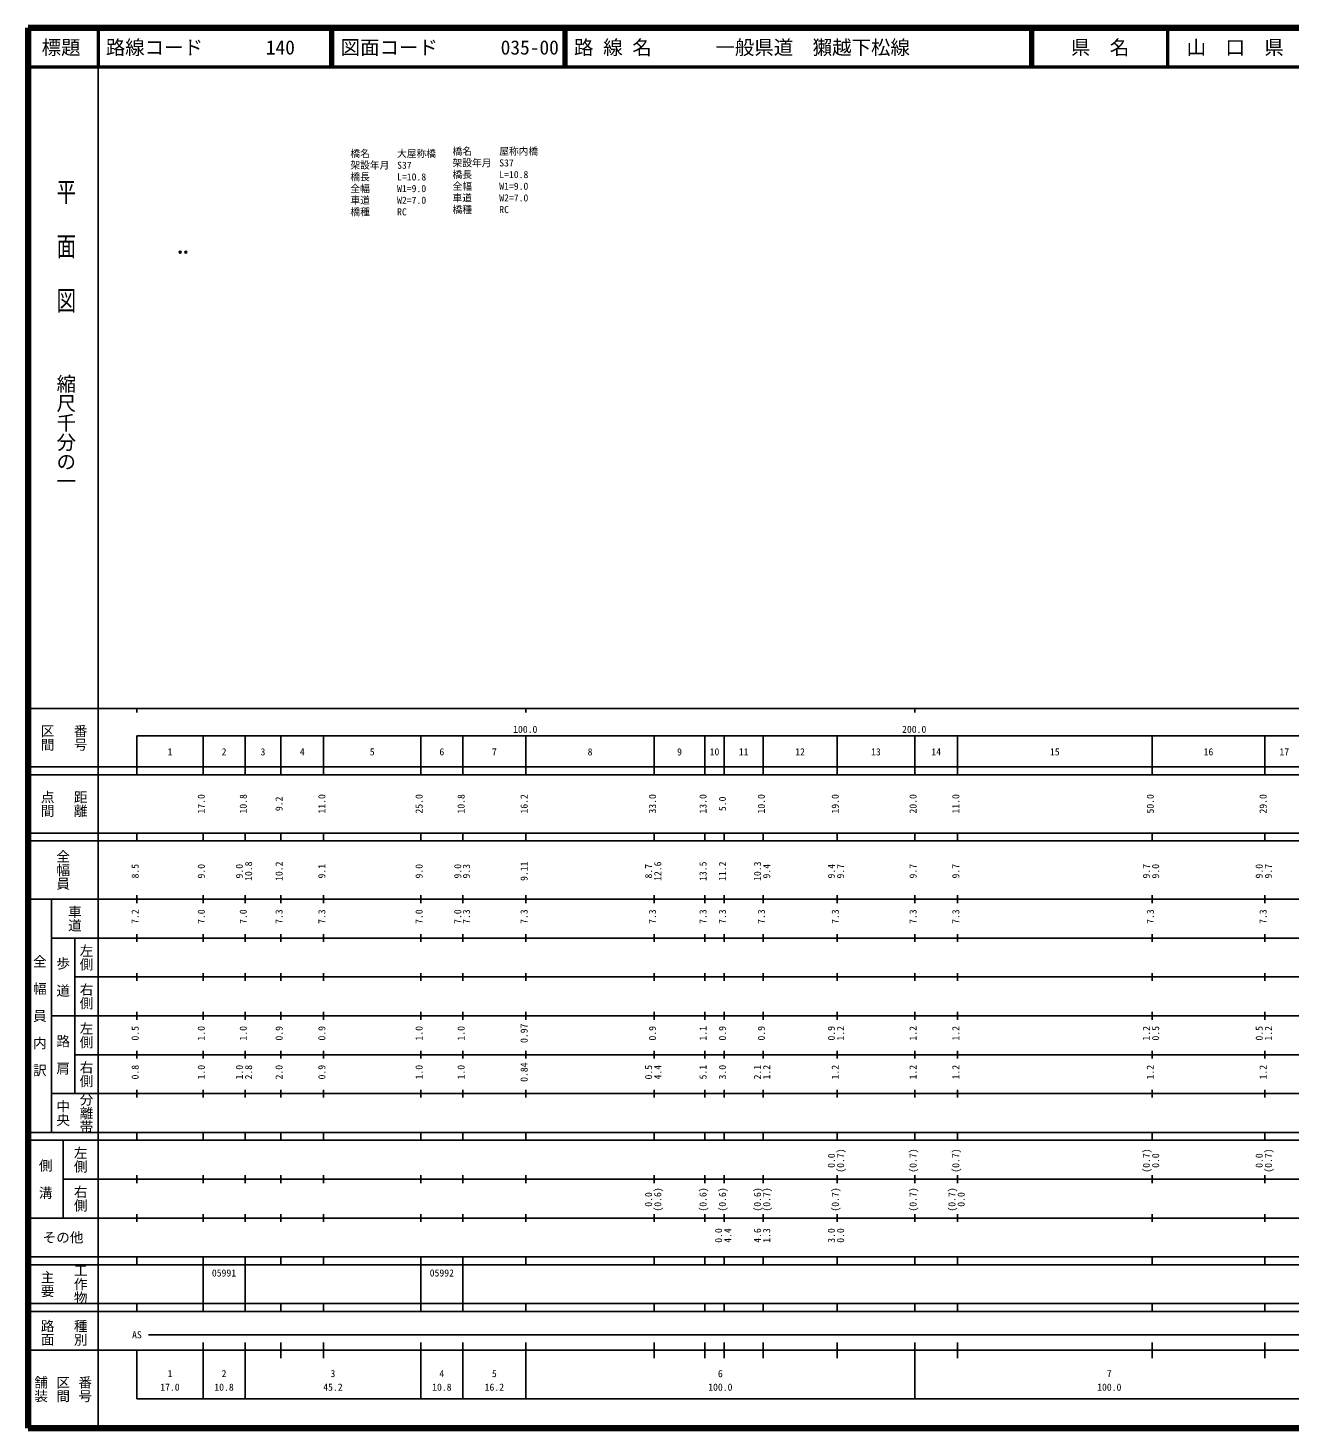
# Model space of a CAD drawing. Units: millimetres on the paper, with parts at other scales. Extents: x 40 to 680, y 20 to 380.
# Drawn here: x 40 to 364.5, y 20 to 380 of the extents above; entities that cross this region are included whole.
import ezdxf
from ezdxf.enums import TextEntityAlignment as Align

# ---------------------------------------------------------------- set-up
doc = ezdxf.new("R2010")
doc.units = ezdxf.units.MM
doc.header["$PDMODE"] = 32
doc.header["$PDSIZE"] = 0.5
for name, color, linetype in [('M-OTRS', 6, 'Continuous'), ('M-STR-HTXT', 7, 'Continuous'), ('M-TTL-TXT', 7, 'Continuous')]:
    doc.layers.add(name, color=color, linetype=linetype)
for name, color, linetype, lineweight in [('M-TTL', 2, 'Continuous', 140), ('M-TTL-BAND', 7, 'Continuous', 25), ('M-TTL-LINE', 7, 'Continuous', 50)]:
    doc.layers.add(name, color=color, linetype=linetype, lineweight=lineweight)
doc.styles.add('@ＭＳ ゴシック', font='')
doc.styles.add('ＭＳ ゴシック', font='')
doc.styles.get('@ＭＳ ゴシック').set_extended_font_data('@MS Gothic')
doc.styles.get('ＭＳ ゴシック').set_extended_font_data('MS Gothic')

msp = doc.modelspace()

# ---------------------------------------------------------------- linework, layer by layer
at = {"layer": 'M-OTRS'}
for p in [(79.153, 322.362), (80.554, 322.362)]:
    msp.add_point(p, dxfattribs=at)
at = {"layer": 'M-TTL'}
for p, q in [((40, 380), (40, 20)), ((680, 380), (40, 380)), ((40, 20), (680, 20))]:
    msp.add_line(p, q, dxfattribs=at)
at = {"layer": 'M-TTL-BAND'}
for p, q in [((58, 370), (58, 20)), ((40, 205), (579, 205)), ((68, 205), (68, 204)), ((168, 205), (168, 204)), ((268, 205), (268, 204)), ((68, 198), (579, 198)), ((68, 198), (68, 188)), ((85, 188), (85, 198)), ((95.8, 188), (95.8, 198)), ((105, 188), (105, 198)), ((116, 188), (116, 198)), ((141, 188), (141, 198)), ((151.8, 188), (151.8, 198)), ((168, 188), (168, 198)), ((201, 188), (201, 198)), ((214, 188), (214, 198)), ((219, 188), (219, 198)), ((229, 188), (229, 198)), ((248, 188), (248, 198)), ((268, 188), (268, 198)), ((279, 188), (279, 198)), ((329, 188), (329, 198)), ((358, 188), (358, 198)), ((40, 190), (579, 190)), ((40, 188), (579, 188)), ((40, 173), (579, 173)), ((68, 171), (68, 173)), ((85, 171), (85, 173)), ((95.8, 171), (95.8, 173)), ((105, 171), (105, 173)), ((116, 171), (116, 173)), ((141, 171), (141, 173)), ((151.8, 171), (151.8, 173)), ((168, 171), (168, 173)), ((201, 171), (201, 173)), ((214, 171), (214, 173)), ((219, 171), (219, 173)), ((229, 171), (229, 173)), ((248, 171), (248, 173)), ((268, 171), (268, 173)), ((279, 171), (279, 173)), ((329, 171), (329, 173)), ((358, 171), (358, 173)), ((40, 171), (579, 171)), ((40, 156), (579, 156)), ((46, 96), (46, 156)), ((68, 155), (68, 157)), ((85, 155), (85, 157)), ((95.8, 155), (95.8, 157)), ((105, 155), (105, 157)), ((116, 155), (116, 157)), ((141, 155), (141, 157)), ((151.8, 155), (151.8, 157)), ((168, 155), (168, 157)), ((201, 155), (201, 157)), ((214, 155), (214, 157)), ((219, 155), (219, 157)), ((229, 155), (229, 157)), ((248, 155), (248, 157)), ((268, 155), (268, 157)), ((279, 155), (279, 157)), ((329, 155), (329, 157)), ((358, 155), (358, 157)), ((46, 146), (579, 146)), ((52, 146), (52, 106)), ((68, 145), (68, 147)), ((85, 145), (85, 147)), ((95.8, 145), (95.8, 147)), ((105, 145), (105, 147)), ((116, 145), (116, 147)), ((141, 145), (141, 147)), ((151.8, 145), (151.8, 147)), ((168, 145), (168, 147)), ((201, 145), (201, 147)), ((214, 145), (214, 147)), ((219, 145), (219, 147)), ((229, 145), (229, 147)), ((248, 145), (248, 147)), ((268, 145), (268, 147)), ((279, 145), (279, 147)), ((329, 145), (329, 147)), ((358, 145), (358, 147)), ((68, 135), (68, 137)), ((85, 135), (85, 137)), ((95.8, 135), (95.8, 137)), ((105, 135), (105, 137)), ((116, 135), (116, 137)), ((141, 135), (141, 137)), ((151.8, 135), (151.8, 137)), ((168, 135), (168, 137)), ((201, 135), (201, 137)), ((214, 135), (214, 137)), ((219, 135), (219, 137)), ((229, 135), (229, 137)), ((248, 135), (248, 137)), ((268, 135), (268, 137)), ((279, 135), (279, 137)), ((329, 135), (329, 137)), ((358, 135), (358, 137)), ((52, 136), (579, 136)), ((46, 126), (579, 126)), ((68, 125), (68, 127)), ((85, 125), (85, 127)), ((95.8, 125), (95.8, 127)), ((105, 125), (105, 127)), ((116, 125), (116, 127)), ((141, 125), (141, 127)), ((151.8, 125), (151.8, 127)), ((168, 125), (168, 127)), ((201, 125), (201, 127)), ((214, 125), (214, 127)), ((219, 125), (219, 127)), ((229, 125), (229, 127)), ((248, 125), (248, 127)), ((268, 125), (268, 127)), ((279, 125), (279, 127)), ((329, 125), (329, 127)), ((358, 125), (358, 127)), ((52, 116), (579, 116)), ((68, 115), (68, 117)), ((85, 115), (85, 117)), ((95.8, 115), (95.8, 117)), ((105, 115), (105, 117)), ((116, 115), (116, 117)), ((141, 115), (141, 117)), ((151.8, 115), (151.8, 117)), ((168, 115), (168, 117)), ((201, 115), (201, 117)), ((214, 115), (214, 117)), ((219, 115), (219, 117)), ((229, 115), (229, 117)), ((248, 115), (248, 117)), ((268, 115), (268, 117)), ((279, 115), (279, 117)), ((329, 115), (329, 117)), ((358, 115), (358, 117)), ((46, 106), (579, 106)), ((68, 105), (68, 107)), ((85, 105), (85, 107)), ((95.8, 105), (95.8, 107)), ((105, 105), (105, 107)), ((116, 105), (116, 107)), ((141, 105), (141, 107)), ((151.8, 105), (151.8, 107)), ((168, 105), (168, 107)), ((201, 105), (201, 107)), ((214, 105), (214, 107)), ((219, 105), (219, 107)), ((229, 105), (229, 107)), ((248, 105), (248, 107)), ((268, 105), (268, 107)), ((279, 105), (279, 107)), ((329, 105), (329, 107)), ((358, 105), (358, 107)), ((40, 96), (579, 96)), ((40, 94), (579, 94)), ((49, 94), (49, 74)), ((68, 94), (68, 96)), ((85, 94), (85, 96)), ((95.8, 94), (95.8, 96)), ((105, 94), (105, 96)), ((116, 94), (116, 96)), ((141, 94), (141, 96)), ((151.8, 94), (151.8, 96)), ((168, 94), (168, 96)), ((201, 94), (201, 96)), ((214, 94), (214, 96)), ((219, 94), (219, 96)), ((229, 94), (229, 96)), ((248, 94), (248, 96)), ((268, 94), (268, 96)), ((279, 94), (279, 96)), ((329, 94), (329, 96)), ((358, 94), (358, 96)), ((49, 84), (579, 84)), ((68, 83), (68, 85)), ((85, 83), (85, 85)), ((95.8, 83), (95.8, 85)), ((105, 83), (105, 85)), ((116, 83), (116, 85)), ((141, 83), (141, 85)), ((151.8, 83), (151.8, 85)), ((168, 83), (168, 85)), ((201, 83), (201, 85)), ((214, 83), (214, 85)), ((219, 83), (219, 85)), ((229, 83), (229, 85)), ((248, 83), (248, 85)), ((268, 83), (268, 85)), ((279, 83), (279, 85)), ((329, 83), (329, 85)), ((358, 83), (358, 85)), ((40, 74), (579, 74)), ((68, 73), (68, 75)), ((85, 73), (85, 75)), ((95.8, 73), (95.8, 75)), ((105, 73), (105, 75)), ((116, 73), (116, 75)), ((141, 73), (141, 75)), ((151.8, 73), (151.8, 75)), ((168, 73), (168, 75)), ((201, 73), (201, 75)), ((214, 73), (214, 75)), ((219, 73), (219, 75)), ((229, 73), (229, 75)), ((248, 73), (248, 75)), ((268, 73), (268, 75)), ((279, 73), (279, 75)), ((329, 73), (329, 75)), ((358, 73), (358, 75)), ((40, 64), (579, 64)), ((40, 62), (579, 62)), ((68, 62), (68, 64)), ((85, 62), (85, 64)), ((85, 52), (85, 62)), ((95.8, 62), (95.8, 64)), ((95.8, 52), (95.8, 62)), ((105, 62), (105, 64)), ((116, 62), (116, 64)), ((141, 62), (141, 64)), ((141, 52), (141, 62)), ((151.8, 62), (151.8, 64)), ((151.8, 52), (151.8, 62)), ((168, 62), (168, 64)), ((201, 62), (201, 64)), ((214, 62), (214, 64)), ((219, 62), (219, 64)), ((229, 62), (229, 64)), ((248, 62), (248, 64)), ((268, 62), (268, 64)), ((279, 62), (279, 64)), ((329, 62), (329, 64)), ((358, 62), (358, 64)), ((40, 52), (579, 52)), ((68, 50), (68, 52)), ((85, 50), (85, 52)), ((95.8, 50), (95.8, 52)), ((105, 50), (105, 52)), ((116, 50), (116, 52)), ((141, 50), (141, 52)), ((151.8, 50), (151.8, 52)), ((168, 50), (168, 52)), ((201, 50), (201, 52)), ((214, 50), (214, 52)), ((219, 50), (219, 52)), ((229, 50), (229, 52)), ((248, 50), (248, 52)), ((268, 50), (268, 52)), ((279, 50), (279, 52)), ((329, 50), (329, 52)), ((358, 50), (358, 52)), ((40, 50), (579, 50)), ((71, 44), (565, 44)), ((40, 40), (579, 40)), ((68, 40), (68, 27.5)), ((85, 27.5), (85, 42)), ((95.8, 27.5), (95.8, 42)), ((105, 38), (105, 42)), ((116, 38), (116, 42)), ((141, 27.5), (141, 42)), ((151.8, 27.5), (151.8, 42)), ((168, 27.5), (168, 42)), ((201, 38), (201, 42)), ((214, 38), (214, 42)), ((219, 38), (219, 42)), ((229, 38), (229, 42)), ((248, 38), (248, 42)), ((268, 27.5), (268, 42)), ((279, 38), (279, 42)), ((329, 38), (329, 42)), ((358, 38), (358, 42)), ((68, 27.5), (579, 27.5))]:
    msp.add_line(p, q, dxfattribs=at)
at = {"layer": 'M-TTL-LINE'}
for p, q in [((58, 380), (58, 370)), ((117.75, 380), (117.75, 370)), ((118.25, 380), (118.25, 370)), ((177.75, 380), (177.75, 370)), ((178.25, 380), (178.25, 370)), ((297.75, 380), (297.75, 370)), ((298.25, 380), (298.25, 370)), ((333, 380), (333, 370)), ((40, 370), (680, 370))]:
    msp.add_line(p, q, dxfattribs=at)

# ---------------------------------------------------------------- texts
at = {"layer": 'M-STR-HTXT', "style": 'ＭＳ ゴシック'}
for s, p in [('橋名', (149.156, 346.847)), ('屋称内橋', (161.156, 346.847)), ('橋名', (122.89, 346.247)), ('架設年月', (122.89, 343.247)), ('大屋称橋', (134.89, 346.247)), ('S37', (134.89, 343.247)), ('架設年月', (149.156, 343.847)), ('S37', (161.156, 343.847)), ('橋長', (122.89, 340.247)), ('L=10.8', (134.89, 340.247)), ('橋長', (149.156, 340.847)), ('L=10.8', (161.156, 340.847)), ('全幅', (122.89, 337.247)), ('W1=9.0', (134.89, 337.247)), ('全幅', (149.156, 337.847)), ('W1=9.0', (161.156, 337.847)), ('車道', (122.89, 334.247)), ('W2=7.0', (134.89, 334.247)), ('車道', (149.156, 334.847)), ('W2=7.0', (161.156, 334.847)), ('橋種', (122.89, 331.247)), ('RC', (134.89, 331.247)), ('橋種', (149.156, 331.847)), ('RC', (161.156, 331.847))]:
    msp.add_text(s, height=1.833, dxfattribs=at).set_placement(p, align=Align.BOTTOM_LEFT)
at = {"layer": 'M-TTL-BAND', "style": '@ＭＳ ゴシック', "width": 1.4}
msp.add_text('平  面  図', height=3.666, rotation=270, dxfattribs=at).set_placement((49.777, 306.475), align=Align.MIDDLE_RIGHT)
at = {"layer": 'M-TTL-BAND', "style": '@ＭＳ ゴシック'}
msp.add_text('縮尺千分の一', height=3.666, rotation=270, dxfattribs=at).set_placement((49.777, 261.03), align=Align.MIDDLE_RIGHT)
for s, p in [('区間', (45, 197.5)), ('番号', (53.5, 197.5)), ('点間', (45, 180.5)), ('距離', (53.5, 180.5)), ('全幅員', (49, 163.5)), ('車道', (52, 151)), ('左側', (55, 141)), ('全\u3000幅\u3000員\u3000内\u3000訳', (43, 126)), ('歩\u3000道', (49, 136)), ('右側', (55, 131)), ('左側', (55, 121)), ('路\u3000肩', (49, 116)), ('右側', (55, 111)), ('分離帯', (55, 101)), ('中央', (49, 101)), ('左側', (53.5, 89)), ('側\u3000溝', (44.5, 84)), ('右側', (53.5, 79)), ('工作物', (53.5, 57)), ('主要', (45, 57)), ('路面', (45, 44.5)), ('種別', (53.5, 44.5)), ('舗装', (43.333, 30)), ('区間', (49, 30)), ('番号', (54.667, 30))]:
    msp.add_text(s, height=2.566, rotation=270, dxfattribs=at).set_placement(p, align=Align.MIDDLE_CENTER)
at = {"layer": 'M-TTL-BAND', "style": 'ＭＳ ゴシック'}
for s, p in [('100.0', (167.844, 198.195)), ('200.0', (267.844, 198.195)), ('1', (76.5, 192.405)), ('2', (90.4, 192.405)), ('3', (100.4, 192.405)), ('4', (110.5, 192.405)), ('5', (128.5, 192.405)), ('6', (146.4, 192.405)), ('7', (159.9, 192.405)), ('8', (184.5, 192.405)), ('9', (207.5, 192.405)), ('10', (216.5, 192.405)), ('11', (224, 192.405)), ('12', (238.5, 192.405)), ('13', (258, 192.405)), ('14', (273.5, 192.405)), ('15', (304, 192.405)), ('16', (343.5, 192.405)), ('17', (363, 192.405)), ('AS', (68, 42.5)), ('1', (76.5, 32.523)), ('2', (90.4, 32.523)), ('3', (118.4, 32.523)), ('4', (146.4, 32.523)), ('5', (159.9, 32.523)), ('6', (218, 32.523)), ('7', (318, 32.523)), ('17.0', (76.5, 29.033)), ('10.8', (90.4, 29.033)), ('45.2', (118.4, 29.033)), ('10.8', (146.4, 29.033)), ('16.2', (159.9, 29.033)), ('100.0', (218, 29.033)), ('100.0', (318, 29.033))]:
    msp.add_text(s, height=1.833, dxfattribs=at).set_placement(p, align=Align.BOTTOM_CENTER)
for s, p in [('17.0', (86, 180.5)), ('10.8', (96.8, 180.5)), ('9.2', (106, 180.5)), ('11.0', (117, 180.5)), ('25.0', (142, 180.5)), ('10.8', (152.8, 180.5)), ('16.2', (169, 180.5)), ('33.0', (202, 180.5)), ('13.0', (215, 180.5)), ('5.0', (220, 180.5)), ('10.0', (230, 180.5)), ('19.0', (249, 180.5)), ('20.0', (269, 180.5)), ('11.0', (280, 180.5)), ('50.0', (330, 180.5)), ('29.0', (359, 180.5)), ('8.5', (69, 163.174)), ('9.0', (86, 163.174)), ('9.0', (95.8, 163.174)), ('10.8', (98.17, 163.174)), ('10.2', (106, 163.174)), ('9.1', (117, 163.174)), ('9.0', (142, 163.174)), ('9.0', (151.945, 163.174)), ('9.3', (154.171, 163.174)), ('9.11', (169, 163.174)), ('8.7', (201, 163.174)), ('12.6', (203.37, 163.174)), ('13.5', (215, 163.174)), ('11.2', (220, 163.174)), ('10.3', (229, 163.174)), ('9.4', (231.37, 163.174)), ('9.4', (248, 163.174)), ('9.7', (250.37, 163.174)), ('9.7', (269, 163.174)), ('9.7', (280, 163.174)), ('9.7', (329, 163.174)), ('9.0', (331.37, 163.174)), ('9.0', (358, 163.174)), ('9.7', (360.37, 163.174)), ('7.2', (69, 151.5)), ('7.0', (86, 151.5)), ('7.0', (96.8, 151.5)), ('7.3', (106, 151.5)), ('7.3', (117, 151.5)), ('7.0', (142, 151.5)), ('7.0', (151.945, 151.5)), ('7.3', (154.171, 151.5)), ('7.3', (169, 151.5)), ('7.3', (202, 151.5)), ('7.3', (215, 151.5)), ('7.3', (220, 151.5)), ('7.3', (230, 151.5)), ('7.3', (249, 151.5)), ('7.3', (269, 151.5)), ('7.3', (280, 151.5)), ('7.3', (330, 151.5)), ('7.3', (359, 151.5)), ('0.5', (69, 121.5)), ('1.0', (86, 121.5)), ('1.0', (96.8, 121.5)), ('0.9', (106, 121.5)), ('0.9', (117, 121.5)), ('1.0', (142, 121.5)), ('1.0', (152.8, 121.5)), ('0.97', (169, 121.5)), ('0.9', (202, 121.5)), ('1.1', (215, 121.5)), ('0.9', (220, 121.5)), ('0.9', (230, 121.5)), ('0.9', (248, 121.5)), ('1.2', (250.37, 121.5)), ('1.2', (269, 121.5)), ('1.2', (280, 121.5)), ('1.2', (329, 121.5)), ('0.5', (331.37, 121.5)), ('0.5', (358, 121.5)), ('1.2', (360.37, 121.5)), ('0.8', (69, 111.5)), ('1.0', (86, 111.5)), ('1.0', (95.8, 111.5)), ('2.8', (98.17, 111.5)), ('2.0', (106, 111.5)), ('0.9', (117, 111.5)), ('1.0', (142, 111.5)), ('1.0', (152.8, 111.5)), ('0.84', (169, 111.5)), ('0.5', (201, 111.5)), ('4.4', (203.37, 111.5)), ('5.1', (215, 111.5)), ('3.0', (220, 111.5)), ('2.1', (229, 111.5)), ('1.2', (231.37, 111.5)), ('1.2', (249, 111.5)), ('1.2', (269, 111.5)), ('1.2', (280, 111.5)), ('1.2', (330, 111.5)), ('1.2', (359, 111.5)), ('0.0', (248, 88.764)), ('(0.7)', (250.37, 88.764)), ('(0.7)', (269, 88.764)), ('(0.7)', (280, 88.764)), ('(0.7)', (329, 88.764)), ('0.0', (331.37, 88.764)), ('0.0', (358, 88.764)), ('(0.7)', (360.37, 88.764)), ('0.0', (201, 78.764)), ('(0.6)', (203.37, 78.764)), ('(0.6)', (215, 78.764)), ('(0.6)', (220, 78.764)), ('(0.6)', (229, 78.764)), ('(0.7)', (231.37, 78.764)), ('(0.7)', (249, 78.764)), ('(0.7)', (269, 78.764)), ('(0.7)', (279, 78.764)), ('0.0', (281.37, 78.764)), ('0.0', (219, 69.5)), ('4.4', (221.37, 69.5)), ('4.6', (229, 69.5)), ('1.3', (231.37, 69.5)), ('3.0', (248, 69.5)), ('0.0', (250.37, 69.5))]:
    msp.add_text(s, height=1.833, rotation=90, dxfattribs=at).set_placement(p, align=Align.BOTTOM_CENTER)
msp.add_text('その他', height=2.566, dxfattribs=at).set_placement((49, 69), align=Align.MIDDLE_CENTER)
for s, p in [('05991', (87.275, 58.405)), ('05992', (143.275, 58.405))]:
    msp.add_text(s, height=1.833, dxfattribs=at).set_placement(p, align=Align.BOTTOM_LEFT)
at = {"layer": 'M-TTL-TXT', "style": 'ＭＳ ゴシック'}
for s, p in [('標題', (48.5, 375)), ('県\u3000名', (315.625, 375)), ('山\u3000口\u3000県', (350.375, 375))]:
    msp.add_text(s, height=3.666, dxfattribs=at).set_placement(p, align=Align.MIDDLE_CENTER)
for s, p in [('路線コード', (60, 375)), ('140', (101.142, 375)), ('図面コード', (120.38, 375)), ('035-00', (161.521, 375)), ('路 線 名', (180.38, 375)), ('一般県道\u3000獺越下松線', (216.734, 375))]:
    msp.add_text(s, height=3.666, dxfattribs=at).set_placement(p, align=Align.MIDDLE_LEFT)

doc.saveas('drawing.dxf')
